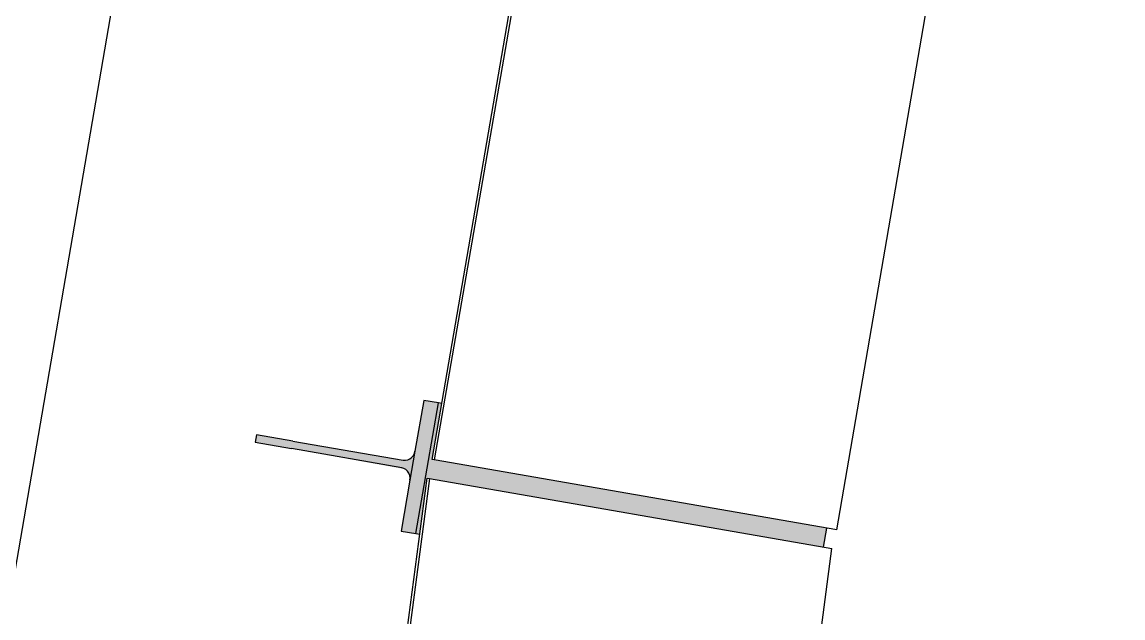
# Model space of a CAD drawing. Header units: metres. Extents: x -1164 to -1017, y 3 to 563.
# Drawn here: x -1069.84 to -1068.412, y 534.974 to 535.747 of the extents above; entities that cross this region are included whole.
import ezdxf

# ---------------------------------------------------------------- set-up
doc = ezdxf.new("R2010")
doc.units = ezdxf.units.M
doc.layers.add('A-DETL-GENF', color=7, linetype='Continuous', lineweight=9)
doc.layers.add('A-GENM', color=7, linetype='Continuous', lineweight=35)

# ---------------------------------------------------------------- blocks, each defined once
blk = doc.blocks.new('BR08_SCREEN_PANEL - NORTH PANEL-5678433-DRG 2873021 - motorway level drainage')
at = {"layer": 'A-GENM', "color": 254, "lineweight": 25, "true_color": 0xd4d4d4}
for p, q in [((-1137.799, 534.0956), (-1137.6602, 535.1555)), ((-1137.6573, 535.155), (-1137.796, 534.0951)), ((-1137.6602, 535.1555), (-1137.6573, 535.155)), ((-1137.6573, 535.155), (-1137.1355, 535.0641)), ((-1137.2749, 533.9996), (-1137.1355, 535.0641))]:
    blk.add_line(p, q, dxfattribs=at)
blk = doc.blocks.new('BR08_SCREEN_PANEL - NORTH PANEL-5584284-DRG 2873021 - motorway level drainage')
at = {"layer": 'A-GENM', "color": 254, "lineweight": 25, "true_color": 0xd4d4d4}
for p, q in [((-1137.6539, 535.1797), (-1137.4542, 536.3376)), ((-1137.4513, 536.3371), (-1137.651, 535.1792)), ((-1137.1292, 535.0883), (-1136.9296, 536.2462)), ((-1137.651, 535.1792), (-1137.6539, 535.1797)), ((-1137.1292, 535.0883), (-1137.651, 535.1792))]:
    blk.add_line(p, q, dxfattribs=at)
blk = doc.blocks.new('BR08_GEN_POST_0 - 360UB_BASE-TRANS-V653-DRG 2873021 - motorway level drainage')
at = {"layer": 'A-GENM', "lineweight": 25, "true_color": 0xcbc2be}
for points in [[(-0.005, 0.7014), (0.005, 0.7014), (0.005, 0.7488), (-0.005, 0.7488), (-0.005, 0.7195)], [(-0.019, 0.5432), (0.0159, 0.5435), (0.0103, 0.5461), (0.0064, 0.5506), (0.005, 0.5563), (0.005, 0.7014), (-0.005, 0.7014), (-0.0061, 0.5514), (-0.0081, 0.5481), (-0.0129, 0.5445), (-0.0168, 0.5434)], [(-0.086, 0.5239), (0.086, 0.5239), (0.086, 0.5432), (-0.086, 0.5432), (-0.086, 0.5315)], [(-0.0125, 0), (0.0125, 0), (0.0125, 0.5196), (0.086, 0.5197), (0.086, 0.5239), (-0.086, 0.5239), (-0.086, 0.5186), (-0.0125, 0.5217), (-0.0125, 0.1302)]]:
    blk.add_hatch(color=9, dxfattribs=at).paths.add_polyline_path(points)
at = {"layer": 'A-GENM', "color": 254, "lineweight": 25, "true_color": 0xd4d4d4}
for p, q in [((0.005, 0.7492), (-0.005, 0.7492)), ((-0.005, 0.7492), (-0.005, 0.7014)), ((0.005, 0.7014), (0.005, 0.7492)), ((-0.005, 0.5563), (-0.005, 0.7014)), ((0.005, 0.7014), (0.005, 0.5563)), ((-0.019, 0.5432), (-0.086, 0.5432)), ((-0.086, 0.5432), (-0.086, 0.5239)), ((0.019, 0.5432), (-0.019, 0.5432)), ((0.086, 0.5432), (0.019, 0.5432)), ((0.086, 0.5239), (0.086, 0.5432)), ((-0.086, 0.5239), (0.086, 0.5239)), ((-0.086, 0.5239), (-0.086, 0.5186)), ((0.086, 0.5197), (0.086, 0.5239)), ((-0.0125, 0), (0.0125, 0)), ((-0.0125, 0), (0.0125, 0))]:
    blk.add_line(p, q, dxfattribs=at)
at = {"layer": 'A-GENM', "color": 254, "lineweight": 25, "true_color": 0xd4d4d4, "flags": 128}
for points in [[(-0.019, 0.5432), (-0.0159, 0.5435), (-0.0129, 0.5445), (-0.0103, 0.5461), (-0.0081, 0.5481), (-0.0064, 0.5506), (-0.0054, 0.5534), (-0.005, 0.5563)], [(0.005, 0.5563), (0.0054, 0.5534), (0.0064, 0.5506), (0.0081, 0.5481), (0.0103, 0.5461), (0.0129, 0.5445), (0.0159, 0.5435), (0.019, 0.5432)]]:
    blk.add_lwpolyline(points, dxfattribs=at)

msp = doc.modelspace()

# ---------------------------------------------------------------- linework, layer by layer
at = {"layer": 'A-DETL-GENF', "color": 161, "lineweight": 25, "true_color": 0xa3a3ff}
msp.add_line((-1074.1565546, 509.9863047), (-1068.4121644, 543.388454), dxfattribs=at)

# ---------------------------------------------------------------- block references
at = {"layer": 'A-GENM', "color": 254, "lineweight": 25, "true_color": 0xd4d4d4}
for name in ['BR08_SCREEN_PANEL - NORTH PANEL-5584284-DRG 2873021 - motorway level drainage', 'BR08_SCREEN_PANEL - NORTH PANEL-5678433-DRG 2873021 - motorway level drainage']:
    msp.add_blockref(name, (68.3458246, 0), dxfattribs=at)
at = {"layer": 'A-GENM', "color": 254, "lineweight": 25, "true_color": 0xd4d4d4, "rotation": 80.11694433935058}
msp.add_blockref('BR08_GEN_POST_0 - 360UB_BASE-TRANS-V653-DRG 2873021 - motorway level drainage', (-1068.7982835, 535.0782418), dxfattribs=at)

doc.saveas('drawing.dxf')
